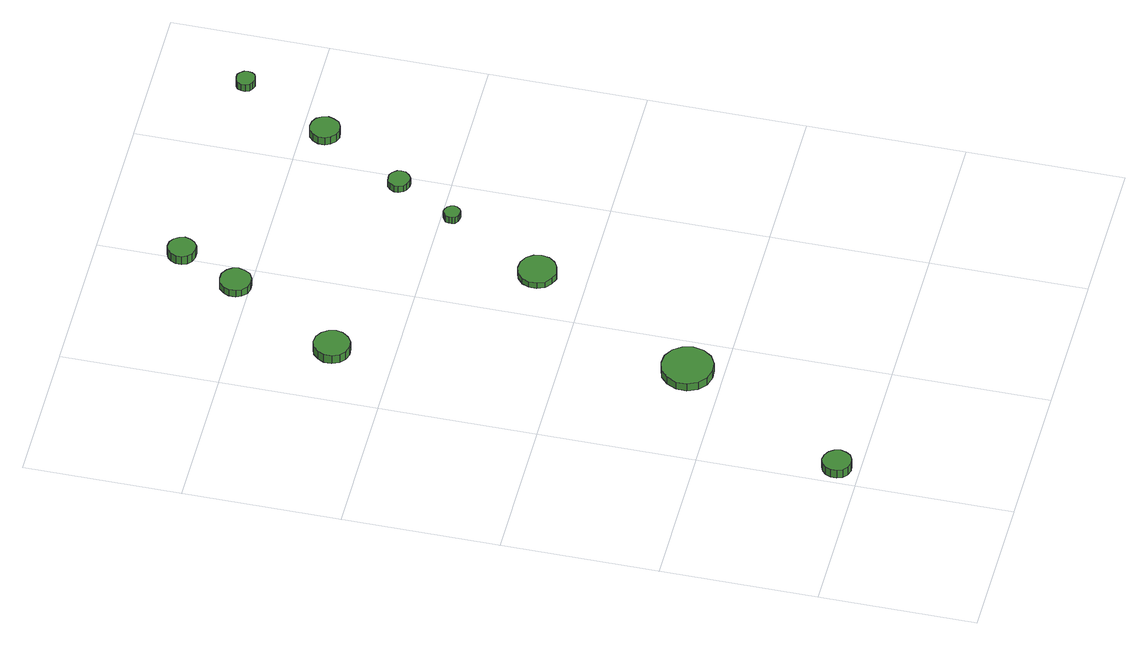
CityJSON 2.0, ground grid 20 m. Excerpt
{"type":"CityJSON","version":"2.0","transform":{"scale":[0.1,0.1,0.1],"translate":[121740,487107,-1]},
"CityObjects":{
"tree1":{"type":"SolitaryVegetationObject","attributes":{"function":"something"},"geometry":[{"type":"MultiSurface","lod":"1","boundaries":[[[0,1,2,3,4,5,6,7,8,9,10,11,12,13,14]],[[15,16,17,18,19,20,21,22,23,24,25,26,27,28,29]],[[0,29,28,1]],[[1,28,27,2]],[[2,27,26,3]],[[3,26,25,4]],[[4,25,24,5]],[[5,24,23,6]],[[6,23,22,7]],[[7,22,21,8]],[[8,21,20,9]],[[9,20,19,10]],[[10,19,18,11]],[[11,18,17,12]],[[12,17,16,13]],[[13,16,15,14]],[[14,15,29,0]]]}]},
"tree2":{"type":"SolitaryVegetationObject","attributes":{"function":"something"},"geometry":[{"type":"MultiSurface","lod":"1","boundaries":[[[30,31,32,33,34,35,36,37,38,39,40,41,42,43,44]],[[45,46,47,48,49,50,51,52,53,54,55,56,57,58,59]],[[30,59,58,31]],[[31,58,57,32]],[[32,57,56,33]],[[33,56,55,34]],[[34,55,54,35]],[[35,54,53,36]],[[36,53,52,37]],[[37,52,51,38]],[[38,51,50,39]],[[39,50,49,40]],[[40,49,48,41]],[[41,48,47,42]],[[42,47,46,43]],[[43,46,45,44]],[[44,45,59,30]]]}]},
"tree3":{"type":"SolitaryVegetationObject","attributes":{"function":"something"},"geometry":[{"type":"MultiSurface","lod":"1","boundaries":[[[60,61,62,63,64,65,66,67,68,69,70,71,72,73,74]],[[75,76,77,78,79,80,81,82,83,84,85,86,87,88,89]],[[60,89,88,61]],[[61,88,87,62]],[[62,87,86,63]],[[63,86,85,64]],[[64,85,84,65]],[[65,84,83,66]],[[66,83,82,67]],[[67,82,81,68]],[[68,81,80,69]],[[69,80,79,70]],[[70,79,78,71]],[[71,78,77,72]],[[72,77,76,73]],[[73,76,75,74]],[[74,75,89,60]]]}]},
"tree4":{"type":"SolitaryVegetationObject","attributes":{"function":"something"},"geometry":[{"type":"MultiSurface","lod":"1","boundaries":[[[90,91,92,93,94,95,96,97,98,99,100,101,102,103,104]],[[105,106,107,108,109,110,111,112,113,114,115,116,117,118,119]],[[90,119,118,91]],[[91,118,117,92]],[[92,117,116,93]],[[93,116,115,94]],[[94,115,114,95]],[[95,114,113,96]],[[96,113,112,97]],[[97,112,111,98]],[[98,111,110,99]],[[99,110,109,100]],[[100,109,108,101]],[[101,108,107,102]],[[102,107,106,103]],[[103,106,105,104]],[[104,105,119,90]]]}]},
"tree5":{"type":"SolitaryVegetationObject","attributes":{"function":"something"},"geometry":[{"type":"MultiSurface","lod":"1","boundaries":[[[120,121,122,123,124,125,126,127,128,129,130,131,132,133,134]],[[135,136,137,138,139,140,141,142,143,144,145,146,147,148,149]],[[120,149,148,121]],[[121,148,147,122]],[[122,147,146,123]],[[123,146,145,124]],[[124,145,144,125]],[[125,144,143,126]],[[126,143,142,127]],[[127,142,141,128]],[[128,141,140,129]],[[129,140,139,130]],[[130,139,138,131]],[[131,138,137,132]],[[132,137,136,133]],[[133,136,135,134]],[[134,135,149,120]]]}]},
"tree6":{"type":"SolitaryVegetationObject","attributes":{"function":"something"},"geometry":[{"type":"MultiSurface","lod":"1","boundaries":[[[150,151,152,153,154,155,156,157,158,159,160,161,162,163,164]],[[165,166,167,168,169,170,171,172,173,174,175,176,177,178,179]],[[150,179,178,151]],[[151,178,177,152]],[[152,177,176,153]],[[153,176,175,154]],[[154,175,174,155]],[[155,174,173,156]],[[156,173,172,157]],[[157,172,171,158]],[[158,171,170,159]],[[159,170,169,160]],[[160,169,168,161]],[[161,168,167,162]],[[162,167,166,163]],[[163,166,165,164]],[[164,165,179,150]]]}]},
"tree7":{"type":"SolitaryVegetationObject","attributes":{"function":"something"},"geometry":[{"type":"MultiSurface","lod":"1","boundaries":[[[180,181,182,183,184,185,186,187,188,189,190,191,192,193,194]],[[195,196,197,198,199,200,201,202,203,204,205,206,207,208,209]],[[180,209,208,181]],[[181,208,207,182]],[[182,207,206,183]],[[183,206,205,184]],[[184,205,204,185]],[[185,204,203,186]],[[186,203,202,187]],[[187,202,201,188]],[[188,201,200,189]],[[189,200,199,190]],[[190,199,198,191]],[[191,198,197,192]],[[192,197,196,193]],[[193,196,195,194]],[[194,195,209,180]]]}]},
"tree8":{"type":"SolitaryVegetationObject","attributes":{"function":"something"},"geometry":[{"type":"MultiSurface","lod":"1","boundaries":[[[210,211,212,213,214,215,216,217,218,219,220,221,222,223,224]],[[225,226,227,228,229,230,231,232,233,234,235,236,237,238,239]],[[210,239,238,211]],[[211,238,237,212]],[[212,237,236,213]],[[213,236,235,214]],[[214,235,234,215]],[[215,234,233,216]],[[216,233,232,217]],[[217,232,231,218]],[[218,231,230,219]],[[219,230,229,220]],[[220,229,228,221]],[[221,228,227,222]],[[222,227,226,223]],[[223,226,225,224]],[[224,225,239,210]]]}]},
"tree9":{"type":"SolitaryVegetationObject","attributes":{"function":"something"},"geometry":[{"type":"MultiSurface","lod":"1","boundaries":[[[240,241,242,243,244,245,246,247,248,249,250,251,252,253,254]],[[255,256,257,258,259,260,261,262,263,264,265,266,267,268,269]],[[240,269,268,241]],[[241,268,267,242]],[[242,267,266,243]],[[243,266,265,244]],[[244,265,264,245]],[[245,264,263,246]],[[246,263,262,247]],[[247,262,261,248]],[[248,261,260,249]],[[249,260,259,250]],[[250,259,258,251]],[[251,258,257,252]],[[252,257,256,253]],[[253,256,255,254]],[[254,255,269,240]]]}]},
"tree10":{"type":"SolitaryVegetationObject","attributes":{"function":"something"},"geometry":[{"type":"MultiSurface","lod":"1","boundaries":[[[270,271,272,273,274,275,276,277,278,279,280,281,282,283,284]],[[285,286,287,288,289,290,291,292,293,294,295,296,297,298,299]],[[270,299,298,271]],[[271,298,297,272]],[[272,297,296,273]],[[273,296,295,274]],[[274,295,294,275]],[[275,294,293,276]],[[276,293,292,277]],[[277,292,291,278]],[[278,291,290,279]],[[279,290,289,280]],[[280,289,288,281]],[[281,288,287,282]],[[282,287,286,283]],[[283,286,285,284]],[[284,285,299,270]]]}]}
},
"vertices":[
[39,27,24],[37,35,24],[33,41,24],[26,45,24],[19,46,24],[11,43,24],[6,38,24],[3,31,24],[3,24,24],[6,17,24],[11,12,24],[19,9,24],[26,10,24],[33,14,24],[37,20,24],[37,20,11],[33,14,11],[26,10,11],[19,9,11],[11,12,11],[6,17,11],[3,24,11],[3,31,11],[6,38,11],[11,43,11],[19,46,11],[26,45,11],[33,41,11],[37,35,11],[39,27,11],
[174,244,24],[171,257,24],[163,268,24],[151,275,24],[138,276,24],[125,272,24],[115,263,24],[109,250,24],[109,237,24],[115,224,24],[125,215,24],[138,211,24],[151,212,24],[163,219,24],[171,230,24],[171,230,12],[163,219,12],[151,212,12],[138,211,12],[125,215,12],[115,224,12],[109,237,12],[109,250,12],[115,263,12],[125,272,12],[138,276,12],[151,275,12],[163,268,12],[171,257,12],[174,244,12],
[109,678,18],[107,687,18],[101,695,18],[93,700,18],[84,701,18],[75,698,18],[68,691,18],[64,683,18],[64,673,18],[68,664,18],[75,658,18],[84,655,18],[93,656,18],[101,661,18],[107,669,18],[107,669,5],[101,661,5],[93,656,5],[84,655,5],[75,658,5],[68,664,5],[64,673,5],[64,683,5],[68,691,5],[75,698,5],[84,701,5],[93,700,5],[101,695,5],[107,687,5],[109,678,5],
[297,463,15],[295,473,15],[289,481,15],[280,486,15],[269,487,15],[260,484,15],[252,477,15],[248,468,15],[248,458,15],[252,448,15],[260,442,15],[269,438,15],[280,440,15],[289,445,15],[295,453,15],[295,453,6],[289,445,6],[280,440,6],[269,438,6],[260,442,6],[252,448,6],[248,458,6],[248,468,6],[252,477,6],[260,484,6],[269,487,6],[280,486,6],[289,481,6],[295,473,6],[297,463,6],
[190,819,16],[188,827,16],[184,833,16],[176,838,16],[168,838,16],[160,836,16],[154,830,16],[151,823,16],[151,814,16],[154,807,16],[160,801,16],[168,799,16],[176,800,16],[184,804,16],[188,811,16],[188,811,5],[184,804,5],[176,800,5],[168,799,5],[160,801,5],[154,807,5],[151,814,5],[151,823,5],[154,830,5],[160,836,5],[168,838,5],[176,838,5],[184,833,5],[188,827,5],[190,819,5],
[226,895,18],[224,902,18],[220,908,18],[214,912,18],[206,913,18],[199,910,18],[194,905,18],[191,899,18],[191,891,18],[194,885,18],[199,880,18],[206,878,18],[214,878,18],[220,882,18],[224,888,18],[224,888,5],[220,882,5],[214,878,5],[206,878,5],[199,880,5],[194,885,5],[191,891,5],[191,899,5],[194,905,5],[199,910,5],[206,913,5],[214,912,5],[220,908,5],[224,902,5],[226,895,5],
[356,587,16],[355,591,16],[352,595,16],[348,597,16],[344,598,16],[340,596,16],[336,593,16],[335,589,16],[335,585,16],[336,581,16],[340,578,16],[344,577,16],[348,577,16],[352,579,16],[355,583,16],[355,583,6],[352,579,6],[348,577,6],[344,577,6],[340,578,6],[336,581,6],[335,585,6],[335,589,6],[336,593,6],[340,596,6],[344,598,6],[348,597,6],[352,595,6],[355,591,6],[356,587,6],
[401,664,16],[400,669,16],[396,674,16],[391,677,16],[386,677,16],[380,676,16],[376,672,16],[373,666,16],[373,661,16],[376,655,16],[380,652,16],[386,650,16],[391,650,16],[396,653,16],[400,658,16],[400,658,6],[396,653,6],[391,650,6],[386,650,6],[380,652,6],[376,655,6],[373,661,6],[373,666,6],[376,672,6],[380,676,6],[386,677,6],[391,677,6],[396,674,6],[400,669,6],[401,664,6],
[472,772,17],[470,780,17],[466,786,17],[459,790,17],[451,791,17],[444,789,17],[438,783,17],[435,776,17],[435,768,17],[438,761,17],[444,756,17],[451,753,17],[459,754,17],[466,758,17],[470,765,17],[470,765,5],[466,758,5],[459,754,5],[451,753,5],[444,756,5],[438,761,5],[435,768,5],[435,776,5],[438,783,5],[444,789,5],[451,791,5],[459,790,5],[466,786,5],[470,780,5],[472,772,5],
[528,886,16],[527,891,16],[524,895,16],[520,898,16],[515,898,16],[510,897,16],[506,894,16],[504,889,16],[504,884,16],[506,879,16],[510,876,16],[515,874,16],[520,875,16],[524,877,16],[527,881,16],[527,881,5],[524,877,5],[520,875,5],[515,874,5],[510,876,5],[506,879,5],[504,884,5],[504,889,5],[506,894,5],[510,897,5],[515,898,5],[520,898,5],[524,895,5],[527,891,5],[528,886,5]
]}
